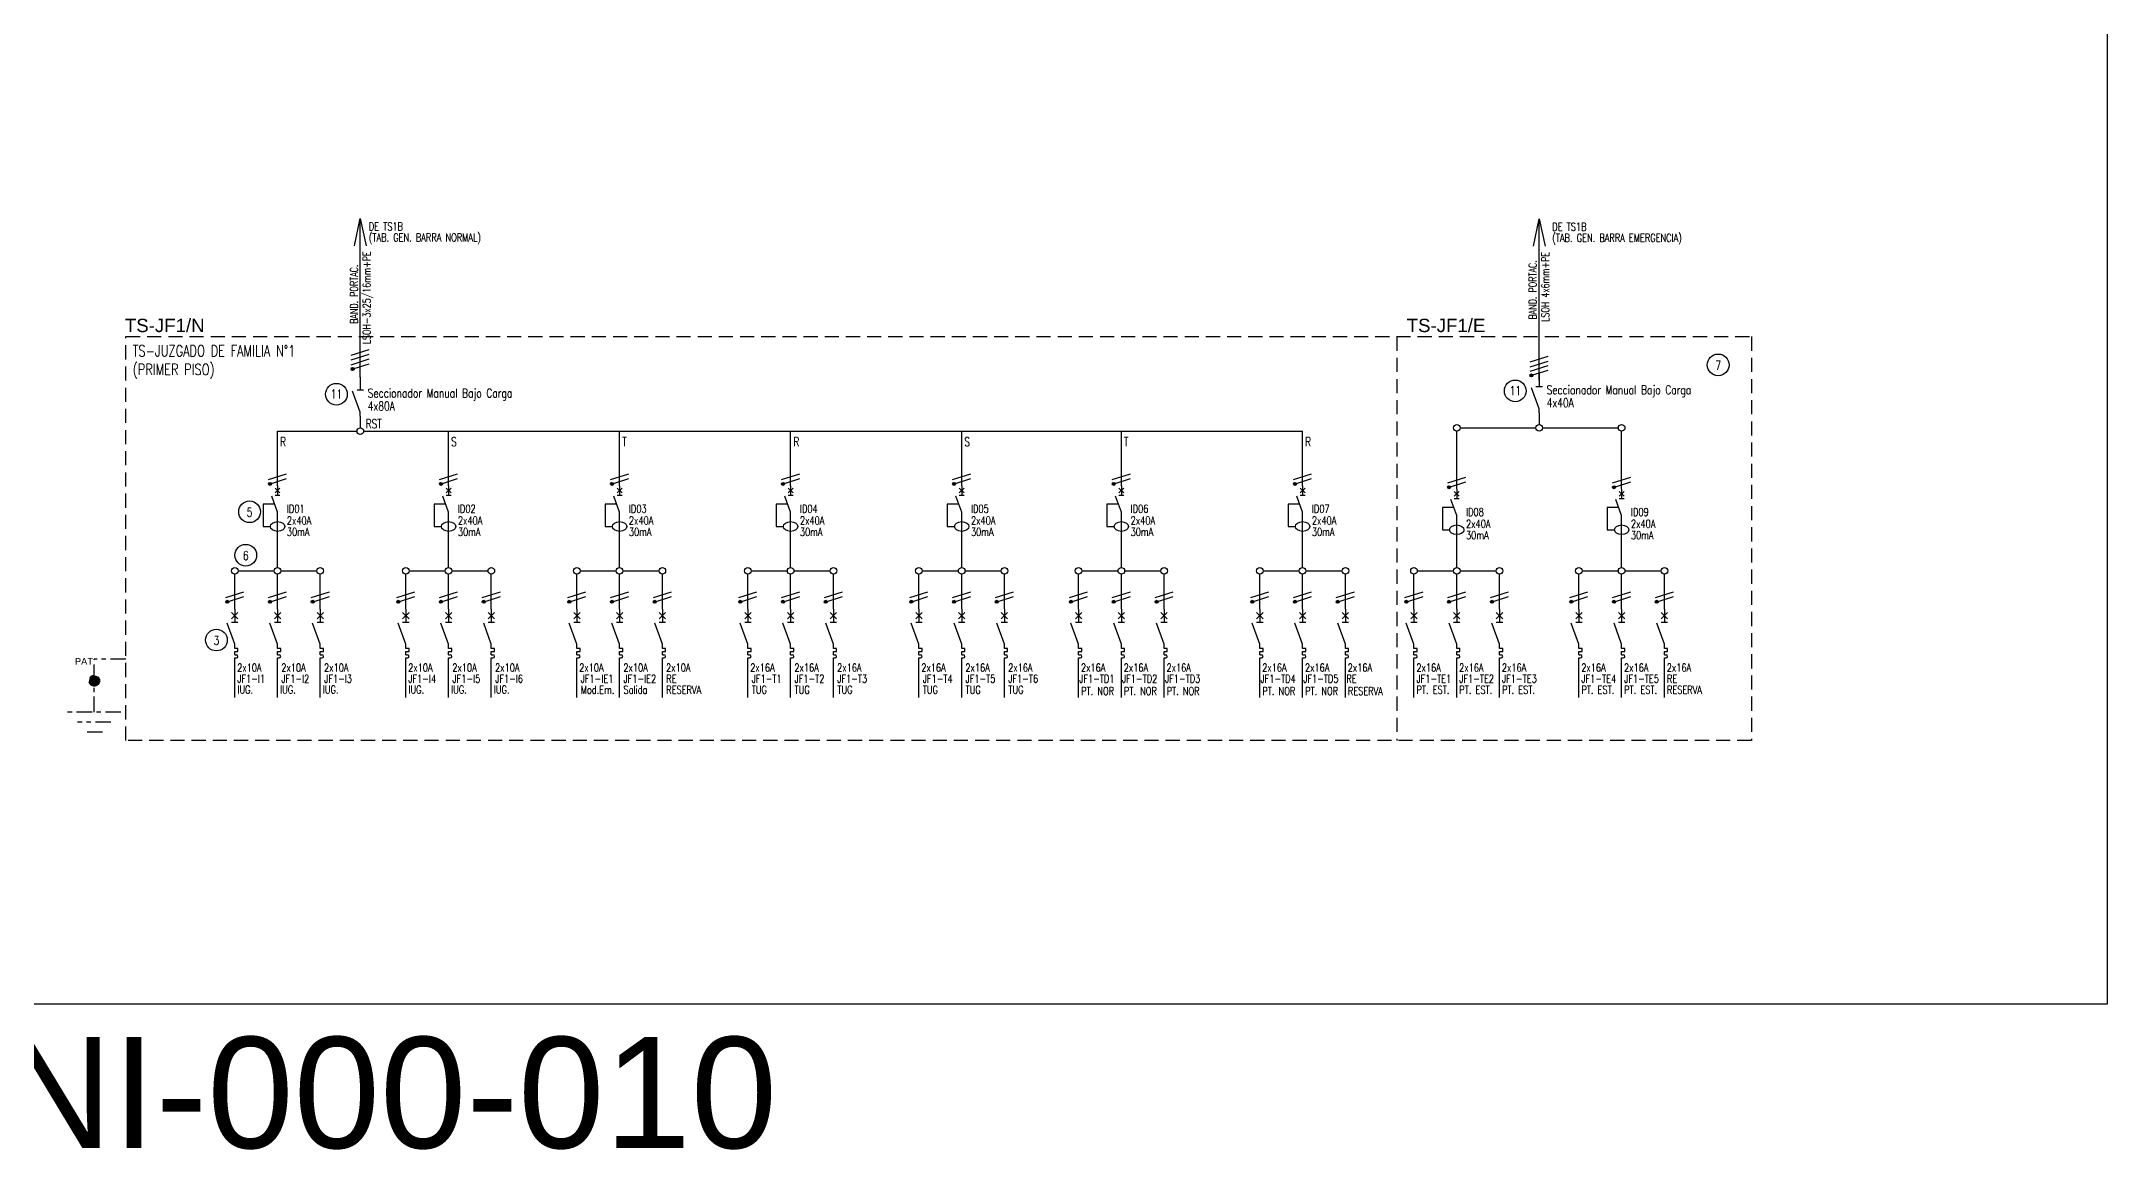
# Model space of a CAD drawing. Extents: x 3521 to 3783, y 1252 to 1654.
# Drawn here: x 3714 to 3760.47, y 1441.41 to 1466.34 of the extents above; entities that cross this region are included whole.
import ezdxf
from ezdxf.enums import TextEntityAlignment as Align

# ---------------------------------------------------------------- set-up
doc = ezdxf.new("R2010")
doc.units = 0
doc.linetypes.add('OCJ-ESQUEMAS UNIFILARES-CORREGIDOS IDO-REV.br$0$DASHED', pattern=[19.05, 12.7, -6.35])
doc.linetypes.add('OCJ-ESQUEMAS UNIFILARES-CORREGIDOS IDO-REV.br$0$EJE_5', pattern=[7.1, 5, -1, 0.1, -1])
for name, color, linetype in [('OCJ-ESQUEMAS UNIFILARES-CORREGIDOS IDO-REV.br$0$00-IE-CABLES', 10, 'Continuous'), ('OCJ-ESQUEMAS UNIFILARES-CORREGIDOS IDO-REV.br$0$01-ELE-APARATOS', 170, 'Continuous'), ('OCJ-ESQUEMAS UNIFILARES-CORREGIDOS IDO-REV.br$0$ELECTRIC', 4, 'Continuous'), ('OCJ-ESQUEMAS UNIFILARES-CORREGIDOS IDO-REV.br$0$NOMBRE DE PLANOS', 6, 'Continuous'), ('OCJ-ESQUEMAS UNIFILARES-CORREGIDOS IDO-REV.br$0$PAT', 80, 'Continuous'), ('OCJ-ESQUEMAS UNIFILARES-CORREGIDOS IDO-REV.br$0$TEXTO', 7, 'Continuous')]:
    doc.layers.add(name, color=color, linetype=linetype)
doc.styles.add('OCJ-ESQUEMAS UNIFILARES-CORREGIDOS IDO-REV.br$0$ARIAL', font='arial.ttf', dxfattribs={"height": 0.2})
doc.styles.add('OCJ-ESQUEMAS UNIFILARES-CORREGIDOS IDO-REV.br$0$Electricidad', font='ROMANS.SHX', dxfattribs={"width": 0.75, "height": 0.175})
doc.styles.add('OCJ-ESQUEMAS UNIFILARES-CORREGIDOS IDO-REV.br$0$Standard', font='arial.ttf')

# ---------------------------------------------------------------- blocks, each defined once
blk = doc.blocks.new('OCJ-ESQUEMAS UNIFILARES-CORREGIDOS IDO-REV.br$0$Unif-Interruptor-Dif')
for points in [[(-0.068, 0.11), (0.068, -0.025)], [(-0.068, -0.025), (0.068, 0.11)], [(0, 0.177), (0, -0.093)], [(-0.081, -0.343), (-0.405, -0.343), (-0.405, -0.97), (-0.202, -0.97)], [(0, -0.565), (-0.162, -0.121)], [(-0.068, -0.093), (0.068, -0.093)], [(0, -1.308), (0, -0.565)]]:
    blk.add_lwpolyline(points)
blk.add_ellipse((0, -0.97), major_axis=(0.203, 0), ratio=0.670814)
blk = doc.blocks.new('OCJ-ESQUEMAS UNIFILARES-CORREGIDOS IDO-REV.br$0$Unif-Interruptor-Term')
for p, q in [((0, -1.013), (0.045, -1.013)), ((0, -1.103), (0.045, -1.103))]:
    blk.add_line(p, q)
for points in [[(-0.09, 0.177), (0.09, -0.003)], [(-0.09, -0.003), (0.09, 0.177)], [(0, 0.267), (0, -0.093)], [(0, -0.72), (-0.215, -0.128)], [(-0.09, -0.093), (0.09, -0.093)], [(0, -0.833), (0, -0.72)], [(0, -0.923), (0.09, -0.923), (0.09, -0.833), (0, -0.833)], [(0, -1.013), (0, -0.923)], [(0, -1.215), (0, -1.103)]]:
    blk.add_lwpolyline(points)
blk.add_arc((0.045, -1.058), 0.045, 270, 90)
blk = doc.blocks.new('OCJ-ESQUEMAS UNIFILARES-CORREGIDOS IDO-REV.br$0$A$C7AFF483F')
for points in [[(0, 0.09), (-0.172, 0.564)], [(-0.072, 0.592), (0.072, 0.592)], [(0, 0.88), (0, 0.592)], [(0, 0), (0, 0.09)]]:
    blk.add_lwpolyline(points)

msp = doc.modelspace()

# ---------------------------------------------------------------- hatches: boundary and pattern name
at = {"layer": 'OCJ-ESQUEMAS UNIFILARES-CORREGIDOS IDO-REV.br$0$00-IE-CABLES'}
for points in [[(3720.974, 1458.952, 1), (3721.029, 1458.992, 1)], [(3747.488, 1458.808, 1), (3747.542, 1458.848, 1)], [(3719.113, 1456.368, 1), (3719.168, 1456.408, 1)], [(3722.96, 1456.368, 1), (3723.015, 1456.408, 1)], [(3726.807, 1456.368, 1), (3726.861, 1456.408, 1)], [(3730.654, 1456.368, 1), (3730.708, 1456.408, 1)], [(3734.5, 1456.368, 1), (3734.555, 1456.408, 1)], [(3738.092, 1456.368, 1), (3738.146, 1456.408, 1)], [(3742.168, 1456.368, 1), (3742.223, 1456.408, 1)], [(3745.635, 1456.294, 1), (3745.69, 1456.334, 1)], [(3749.344, 1456.294, 1), (3749.399, 1456.334, 1)], [(3718.151, 1453.716, 1), (3718.206, 1453.756, 1)], [(3719.113, 1453.716, 1), (3719.168, 1453.756, 1)], [(3720.075, 1453.716, 1), (3720.129, 1453.756, 1)], [(3721.998, 1453.716, 1), (3722.053, 1453.756, 1)], [(3722.96, 1453.716, 1), (3723.015, 1453.756, 1)], [(3723.922, 1453.716, 1), (3723.976, 1453.756, 1)], [(3725.845, 1453.716, 1), (3725.9, 1453.756, 1)], [(3726.807, 1453.716, 1), (3726.861, 1453.756, 1)], [(3727.768, 1453.716, 1), (3727.823, 1453.756, 1)], [(3729.692, 1453.716, 1), (3729.746, 1453.756, 1)], [(3730.654, 1453.716, 1), (3730.708, 1453.756, 1)], [(3731.615, 1453.716, 1), (3731.67, 1453.756, 1)], [(3733.539, 1453.716, 1), (3733.593, 1453.756, 1)], [(3734.5, 1453.716, 1), (3734.555, 1453.756, 1)], [(3735.462, 1453.716, 1), (3735.517, 1453.756, 1)], [(3737.13, 1453.716, 1), (3737.185, 1453.756, 1)], [(3738.092, 1453.716, 1), (3738.146, 1453.756, 1)], [(3739.053, 1453.716, 1), (3739.108, 1453.756, 1)], [(3741.206, 1453.716, 1), (3741.261, 1453.756, 1)], [(3742.168, 1453.716, 1), (3742.223, 1453.756, 1)], [(3743.13, 1453.716, 1), (3743.185, 1453.756, 1)], [(3744.673, 1453.716, 1), (3744.728, 1453.756, 1)], [(3745.635, 1453.716, 1), (3745.69, 1453.756, 1)], [(3746.597, 1453.716, 1), (3746.651, 1453.756, 1)], [(3748.382, 1453.716, 1), (3748.437, 1453.756, 1)], [(3749.344, 1453.716, 1), (3749.399, 1453.756, 1)], [(3750.306, 1453.716, 1), (3750.361, 1453.756, 1)]]:
    msp.add_hatch(color=256, dxfattribs=at).paths.add_polyline_path(points)
at = {"layer": 'OCJ-ESQUEMAS UNIFILARES-CORREGIDOS IDO-REV.br$0$PAT', "linetype": 'OCJ-ESQUEMAS UNIFILARES-CORREGIDOS IDO-REV.br$0$EJE_5', "ltscale": 0.07}
h = msp.add_hatch(color=256, dxfattribs=at)
h.paths.add_polyline_path([(3715.069, 1451.961), (3715.309, 1451.961, 1)])
h.paths.add_polyline_path([(3715.309, 1451.961), (3715.189, 1451.961), (3715.189, 1451.841, 0.414214)])
h.paths.add_polyline_path([(3715.189, 1451.961), (3715.069, 1451.961, 0.414214), (3715.189, 1451.841)])

# ---------------------------------------------------------------- linework, layer by layer
at = {"layer": 'OCJ-ESQUEMAS UNIFILARES-CORREGIDOS IDO-REV.br$0$00-IE-CABLES'}
for p, q in [((3721.173, 1458.79), (3721.173, 1462.359)), ((3747.688, 1458.72), (3747.688, 1462.351)), ((3747.688, 1457.984), (3747.688, 1457.723)), ((3719.312, 1456.348), (3719.312, 1457.574)), ((3719.312, 1457.574), (3721.099, 1457.574)), ((3721.173, 1457.909), (3721.173, 1457.648)), ((3721.246, 1457.574), (3742.367, 1457.574)), ((3723.159, 1456.348), (3723.159, 1457.574)), ((3727.005, 1456.348), (3727.005, 1457.574)), ((3730.852, 1456.348), (3730.852, 1457.574)), ((3734.699, 1456.348), (3734.699, 1457.574)), ((3738.29, 1456.348), (3738.29, 1457.574)), ((3742.367, 1456.348), (3742.367, 1457.574)), ((3745.834, 1456.274), (3745.834, 1457.574)), ((3745.908, 1457.648), (3747.614, 1457.648)), ((3747.762, 1457.648), (3749.469, 1457.648)), ((3749.543, 1456.274), (3749.543, 1457.574)), ((3719.312, 1454.506), (3719.312, 1455.307)), ((3723.159, 1454.506), (3723.159, 1455.307)), ((3727.005, 1454.506), (3727.005, 1455.307)), ((3730.852, 1454.506), (3730.852, 1455.307)), ((3734.699, 1454.506), (3734.699, 1455.307)), ((3738.29, 1454.506), (3738.29, 1455.307)), ((3742.367, 1454.506), (3742.367, 1455.307)), ((3745.834, 1454.506), (3745.834, 1455.233)), ((3749.543, 1454.506), (3749.543, 1455.233)), ((3718.35, 1453.569), (3718.35, 1454.357)), ((3718.424, 1454.431), (3719.238, 1454.431)), ((3719.312, 1453.569), (3719.312, 1454.357)), ((3719.386, 1454.431), (3720.199, 1454.431)), ((3720.273, 1453.569), (3720.273, 1454.357)), ((3722.197, 1453.569), (3722.197, 1454.357)), ((3722.271, 1454.431), (3723.084, 1454.431)), ((3723.159, 1453.569), (3723.159, 1454.357)), ((3723.233, 1454.431), (3724.046, 1454.431)), ((3724.12, 1453.569), (3724.12, 1454.357)), ((3726.044, 1453.569), (3726.044, 1454.357)), ((3726.118, 1454.431), (3726.931, 1454.431)), ((3727.005, 1453.569), (3727.005, 1454.357)), ((3727.079, 1454.431), (3727.893, 1454.431)), ((3727.967, 1453.569), (3727.967, 1454.357)), ((3729.891, 1453.569), (3729.891, 1454.357)), ((3729.965, 1454.431), (3730.778, 1454.431)), ((3730.852, 1453.569), (3730.852, 1454.357)), ((3730.926, 1454.431), (3731.74, 1454.431)), ((3731.814, 1453.569), (3731.814, 1454.357)), ((3733.737, 1453.569), (3733.737, 1454.357)), ((3733.811, 1454.431), (3734.625, 1454.431)), ((3734.699, 1453.569), (3734.699, 1454.357)), ((3734.773, 1454.431), (3735.587, 1454.431)), ((3735.661, 1453.569), (3735.661, 1454.357)), ((3737.329, 1453.569), (3737.329, 1454.357)), ((3737.403, 1454.431), (3738.216, 1454.431)), ((3738.29, 1453.569), (3738.29, 1454.357)), ((3738.364, 1454.431), (3739.178, 1454.431)), ((3739.252, 1453.569), (3739.252, 1454.357)), ((3741.405, 1453.569), (3741.405, 1454.357)), ((3741.479, 1454.431), (3742.293, 1454.431)), ((3742.367, 1453.569), (3742.367, 1454.357)), ((3742.441, 1454.431), (3743.254, 1454.431)), ((3743.329, 1453.569), (3743.329, 1454.357)), ((3744.872, 1453.569), (3744.872, 1454.357)), ((3744.946, 1454.431), (3745.76, 1454.431)), ((3745.834, 1453.569), (3745.834, 1454.357)), ((3745.908, 1454.431), (3746.721, 1454.431)), ((3746.796, 1453.569), (3746.796, 1454.357)), ((3748.581, 1453.569), (3748.581, 1454.357)), ((3748.655, 1454.431), (3749.469, 1454.431)), ((3749.543, 1453.569), (3749.543, 1454.357)), ((3749.617, 1454.431), (3750.43, 1454.431)), ((3750.505, 1453.569), (3750.505, 1454.357)), ((3718.35, 1451.581), (3718.35, 1452.383)), ((3719.312, 1451.581), (3719.312, 1452.383)), ((3720.273, 1451.581), (3720.273, 1452.383)), ((3722.197, 1451.581), (3722.197, 1452.383)), ((3723.159, 1451.581), (3723.159, 1452.383)), ((3724.12, 1451.581), (3724.12, 1452.383)), ((3726.044, 1451.581), (3726.044, 1452.383)), ((3727.005, 1451.581), (3727.005, 1452.383)), ((3727.967, 1451.581), (3727.967, 1452.383)), ((3729.891, 1451.581), (3729.891, 1452.383)), ((3730.852, 1451.581), (3730.852, 1452.383)), ((3731.814, 1451.581), (3731.814, 1452.383)), ((3733.737, 1451.581), (3733.737, 1452.383)), ((3734.699, 1451.581), (3734.699, 1452.383)), ((3735.661, 1451.581), (3735.661, 1452.383)), ((3737.329, 1451.581), (3737.329, 1452.383)), ((3738.29, 1451.581), (3738.29, 1452.383)), ((3739.252, 1451.581), (3739.252, 1452.383)), ((3741.405, 1451.581), (3741.405, 1452.383)), ((3742.367, 1451.581), (3742.367, 1452.383)), ((3743.329, 1451.581), (3743.329, 1452.383)), ((3744.872, 1451.581), (3744.872, 1452.383)), ((3745.834, 1451.581), (3745.834, 1452.383)), ((3746.796, 1451.581), (3746.796, 1452.383)), ((3748.581, 1451.581), (3748.581, 1452.383)), ((3749.543, 1451.581), (3749.543, 1452.383)), ((3750.505, 1451.581), (3750.505, 1452.383))]:
    msp.add_line(p, q, dxfattribs=at)
for points in [[(3721.042, 1461.741), (3721.173, 1462.359), (3721.303, 1461.741)], [(3747.557, 1461.733), (3747.688, 1462.351), (3747.819, 1461.733)], [(3720.969, 1459.286), (3721.376, 1459.414)], [(3720.969, 1459.178), (3721.376, 1459.306)], [(3720.969, 1459.07), (3721.376, 1459.198)], [(3721.033, 1458.982), (3721.376, 1459.09)], [(3747.483, 1459.131), (3747.89, 1459.26)], [(3747.483, 1459.023), (3747.89, 1459.152)], [(3747.483, 1458.926), (3747.89, 1459.054)], [(3747.547, 1458.838), (3747.89, 1458.946)], [(3719.108, 1456.486), (3719.515, 1456.615)], [(3722.955, 1456.486), (3723.362, 1456.615)], [(3726.802, 1456.486), (3727.209, 1456.615)], [(3730.649, 1456.486), (3731.056, 1456.615)], [(3734.496, 1456.486), (3734.903, 1456.615)], [(3738.087, 1456.486), (3738.494, 1456.615)], [(3742.163, 1456.486), (3742.57, 1456.615)], [(3719.173, 1456.398), (3719.515, 1456.507)], [(3723.019, 1456.398), (3723.362, 1456.507)], [(3726.866, 1456.398), (3727.209, 1456.507)], [(3730.713, 1456.398), (3731.056, 1456.507)], [(3734.56, 1456.398), (3734.903, 1456.507)], [(3738.151, 1456.398), (3738.494, 1456.507)], [(3742.228, 1456.398), (3742.57, 1456.507)], [(3745.63, 1456.412), (3746.037, 1456.541)], [(3745.695, 1456.324), (3746.037, 1456.433)], [(3749.339, 1456.412), (3749.746, 1456.541)], [(3749.404, 1456.324), (3749.746, 1456.433)], [(3718.147, 1453.834), (3718.554, 1453.963)], [(3718.211, 1453.746), (3718.554, 1453.855)], [(3719.108, 1453.834), (3719.515, 1453.963)], [(3719.173, 1453.746), (3719.515, 1453.855)], [(3720.07, 1453.834), (3720.477, 1453.963)], [(3720.134, 1453.746), (3720.477, 1453.855)], [(3721.993, 1453.834), (3722.4, 1453.963)], [(3722.058, 1453.746), (3722.4, 1453.855)], [(3722.955, 1453.834), (3723.362, 1453.963)], [(3723.019, 1453.746), (3723.362, 1453.855)], [(3723.917, 1453.834), (3724.324, 1453.963)], [(3723.981, 1453.746), (3724.324, 1453.855)], [(3725.84, 1453.834), (3726.247, 1453.963)], [(3725.905, 1453.746), (3726.247, 1453.855)], [(3726.802, 1453.834), (3727.209, 1453.963)], [(3726.866, 1453.746), (3727.209, 1453.855)], [(3727.764, 1453.834), (3728.171, 1453.963)], [(3727.828, 1453.746), (3728.171, 1453.855)], [(3729.687, 1453.834), (3730.094, 1453.963)], [(3729.751, 1453.746), (3730.094, 1453.855)], [(3730.649, 1453.834), (3731.056, 1453.963)], [(3730.713, 1453.746), (3731.056, 1453.855)], [(3731.61, 1453.834), (3732.017, 1453.963)], [(3731.675, 1453.746), (3732.017, 1453.855)], [(3733.534, 1453.834), (3733.941, 1453.963)], [(3733.598, 1453.746), (3733.941, 1453.855)], [(3734.496, 1453.834), (3734.903, 1453.963)], [(3734.56, 1453.746), (3734.903, 1453.855)], [(3735.457, 1453.834), (3735.864, 1453.963)], [(3735.522, 1453.746), (3735.864, 1453.855)], [(3737.125, 1453.834), (3737.532, 1453.963)], [(3737.189, 1453.746), (3737.532, 1453.855)], [(3738.087, 1453.834), (3738.494, 1453.963)], [(3738.151, 1453.746), (3738.494, 1453.855)], [(3739.048, 1453.834), (3739.455, 1453.963)], [(3739.113, 1453.746), (3739.455, 1453.855)], [(3741.202, 1453.834), (3741.609, 1453.963)], [(3741.266, 1453.746), (3741.609, 1453.855)], [(3742.163, 1453.834), (3742.57, 1453.963)], [(3742.228, 1453.746), (3742.57, 1453.855)], [(3743.125, 1453.834), (3743.532, 1453.963)], [(3743.189, 1453.746), (3743.532, 1453.855)], [(3744.669, 1453.834), (3745.076, 1453.963)], [(3744.733, 1453.746), (3745.076, 1453.855)], [(3745.63, 1453.834), (3746.037, 1453.963)], [(3745.695, 1453.746), (3746.037, 1453.855)], [(3746.592, 1453.834), (3746.999, 1453.963)], [(3746.656, 1453.746), (3746.999, 1453.855)], [(3748.378, 1453.834), (3748.785, 1453.963)], [(3748.442, 1453.746), (3748.785, 1453.855)], [(3749.339, 1453.834), (3749.746, 1453.963)], [(3749.404, 1453.746), (3749.746, 1453.855)], [(3750.301, 1453.834), (3750.708, 1453.963)], [(3750.365, 1453.746), (3750.708, 1453.855)]]:
    msp.add_lwpolyline(points, dxfattribs=at)
for centre, radius in [((3721.001, 1458.972), 0.0338), ((3747.515, 1458.828), 0.0338), ((3721.173, 1457.574), 0.0741), ((3745.834, 1457.648), 0.0741), ((3747.688, 1457.648), 0.0741), ((3749.543, 1457.648), 0.0741), ((3719.14, 1456.388), 0.0338), ((3722.987, 1456.388), 0.0338), ((3726.834, 1456.388), 0.0338), ((3730.681, 1456.388), 0.0338), ((3734.528, 1456.388), 0.0338), ((3738.119, 1456.388), 0.0338), ((3742.195, 1456.388), 0.0338), ((3745.662, 1456.314), 0.0338), ((3749.371, 1456.314), 0.0338), ((3718.35, 1454.431), 0.0741), ((3719.312, 1454.431), 0.0741), ((3720.273, 1454.431), 0.0741), ((3722.197, 1454.431), 0.0741), ((3723.159, 1454.431), 0.0741), ((3724.12, 1454.431), 0.0741), ((3726.044, 1454.431), 0.0741), ((3727.005, 1454.431), 0.0741), ((3727.967, 1454.431), 0.0741), ((3729.891, 1454.431), 0.0741), ((3730.852, 1454.431), 0.0741), ((3731.814, 1454.431), 0.0741), ((3733.737, 1454.431), 0.0741), ((3734.699, 1454.431), 0.0741), ((3735.661, 1454.431), 0.0741), ((3737.329, 1454.431), 0.0741), ((3738.29, 1454.431), 0.0741), ((3739.252, 1454.431), 0.0741), ((3741.405, 1454.431), 0.0741), ((3742.367, 1454.431), 0.0741), ((3743.329, 1454.431), 0.0741), ((3744.872, 1454.431), 0.0741), ((3745.834, 1454.431), 0.0741), ((3746.796, 1454.431), 0.0741), ((3748.581, 1454.431), 0.0741), ((3749.543, 1454.431), 0.0741), ((3750.505, 1454.431), 0.0741), ((3718.179, 1453.736), 0.0338), ((3719.14, 1453.736), 0.0338), ((3720.102, 1453.736), 0.0338), ((3722.026, 1453.736), 0.0338), ((3722.987, 1453.736), 0.0338), ((3723.949, 1453.736), 0.0338), ((3725.872, 1453.736), 0.0338), ((3726.834, 1453.736), 0.0338), ((3727.796, 1453.736), 0.0338), ((3729.719, 1453.736), 0.0338), ((3730.681, 1453.736), 0.0338), ((3731.643, 1453.736), 0.0338), ((3733.566, 1453.736), 0.0338), ((3734.528, 1453.736), 0.0338), ((3735.489, 1453.736), 0.0338), ((3737.157, 1453.736), 0.0338), ((3738.119, 1453.736), 0.0338), ((3739.081, 1453.736), 0.0338), ((3741.234, 1453.736), 0.0338), ((3742.195, 1453.736), 0.0338), ((3743.157, 1453.736), 0.0338), ((3744.701, 1453.736), 0.0338), ((3745.662, 1453.736), 0.0338), ((3746.624, 1453.736), 0.0338), ((3748.41, 1453.736), 0.0338), ((3749.371, 1453.736), 0.0338), ((3750.333, 1453.736), 0.0338)]:
    msp.add_circle(centre, radius, dxfattribs=at)
at = {"layer": 'OCJ-ESQUEMAS UNIFILARES-CORREGIDOS IDO-REV.br$0$ELECTRIC', "linetype": 'OCJ-ESQUEMAS UNIFILARES-CORREGIDOS IDO-REV.br$0$DASHED', "ltscale": 0.025}
msp.add_lwpolyline([(3715.903, 1459.7), (3752.462, 1459.7), (3752.462, 1450.615), (3715.903, 1450.615)], close=True, dxfattribs=at)
msp.add_lwpolyline([(3744.484, 1459.7), (3744.484, 1450.615)], dxfattribs=at)
at = {"layer": 'OCJ-ESQUEMAS UNIFILARES-CORREGIDOS IDO-REV.br$0$NOMBRE DE PLANOS'}
msp.add_lwpolyline([(3687.332, 1444.694), (3760.474, 1444.694), (3760.474, 1491.271), (3687.332, 1491.271)], close=True, dxfattribs=at)
at = {"layer": 'OCJ-ESQUEMAS UNIFILARES-CORREGIDOS IDO-REV.br$0$PAT', "linetype": 'OCJ-ESQUEMAS UNIFILARES-CORREGIDOS IDO-REV.br$0$EJE_5', "ltscale": 0.07}
for p, q in [((3715.903, 1452.448), (3715.189, 1452.448)), ((3715.189, 1451.978), (3715.189, 1452.448)), ((3715.189, 1451.253), (3715.189, 1451.961)), ((3715.789, 1451.253), (3714.589, 1451.253)), ((3715.564, 1451.028), (3714.814, 1451.028)), ((3715.376, 1450.803), (3715.001, 1450.803))]:
    msp.add_line(p, q, dxfattribs=at)
msp.add_circle((3715.189, 1451.961), 0.12, dxfattribs=at)
msp.add_circle((3715.189, 1451.961), 0.12, dxfattribs=at)
at = {"layer": 'OCJ-ESQUEMAS UNIFILARES-CORREGIDOS IDO-REV.br$0$TEXTO'}
for centre in [(3751.714, 1459.065), (3720.635, 1458.405), (3747.15, 1458.479), (3718.683, 1455.761), (3718.596, 1454.785), (3717.936, 1452.877)]:
    msp.add_circle(centre, 0.244, dxfattribs=at)

# ---------------------------------------------------------------- block references
at = {"layer": 'OCJ-ESQUEMAS UNIFILARES-CORREGIDOS IDO-REV.br$0$01-ELE-APARATOS'}
for p in [(3721.173, 1457.909), (3747.688, 1457.984)]:
    msp.add_blockref('OCJ-ESQUEMAS UNIFILARES-CORREGIDOS IDO-REV.br$0$A$C7AFF483F', p, dxfattribs=at)
at = {"layer": 'OCJ-ESQUEMAS UNIFILARES-CORREGIDOS IDO-REV.br$0$01-ELE-APARATOS', "xscale": 0.7999999999999546, "yscale": 0.7999999999999546, "zscale": 0.7999999999999546}
for name, p in [('OCJ-ESQUEMAS UNIFILARES-CORREGIDOS IDO-REV.br$0$Unif-Interruptor-Dif', (3719.312, 1456.206)), ('OCJ-ESQUEMAS UNIFILARES-CORREGIDOS IDO-REV.br$0$Unif-Interruptor-Dif', (3723.159, 1456.206)), ('OCJ-ESQUEMAS UNIFILARES-CORREGIDOS IDO-REV.br$0$Unif-Interruptor-Dif', (3727.005, 1456.206)), ('OCJ-ESQUEMAS UNIFILARES-CORREGIDOS IDO-REV.br$0$Unif-Interruptor-Dif', (3730.852, 1456.206)), ('OCJ-ESQUEMAS UNIFILARES-CORREGIDOS IDO-REV.br$0$Unif-Interruptor-Dif', (3734.699, 1456.206)), ('OCJ-ESQUEMAS UNIFILARES-CORREGIDOS IDO-REV.br$0$Unif-Interruptor-Dif', (3738.29, 1456.206)), ('OCJ-ESQUEMAS UNIFILARES-CORREGIDOS IDO-REV.br$0$Unif-Interruptor-Dif', (3742.367, 1456.206)), ('OCJ-ESQUEMAS UNIFILARES-CORREGIDOS IDO-REV.br$0$Unif-Interruptor-Dif', (3745.834, 1456.132)), ('OCJ-ESQUEMAS UNIFILARES-CORREGIDOS IDO-REV.br$0$Unif-Interruptor-Dif', (3749.543, 1456.132)), ('OCJ-ESQUEMAS UNIFILARES-CORREGIDOS IDO-REV.br$0$Unif-Interruptor-Term', (3718.35, 1453.356)), ('OCJ-ESQUEMAS UNIFILARES-CORREGIDOS IDO-REV.br$0$Unif-Interruptor-Term', (3719.312, 1453.356)), ('OCJ-ESQUEMAS UNIFILARES-CORREGIDOS IDO-REV.br$0$Unif-Interruptor-Term', (3720.273, 1453.356)), ('OCJ-ESQUEMAS UNIFILARES-CORREGIDOS IDO-REV.br$0$Unif-Interruptor-Term', (3722.197, 1453.356)), ('OCJ-ESQUEMAS UNIFILARES-CORREGIDOS IDO-REV.br$0$Unif-Interruptor-Term', (3723.159, 1453.356)), ('OCJ-ESQUEMAS UNIFILARES-CORREGIDOS IDO-REV.br$0$Unif-Interruptor-Term', (3724.12, 1453.356)), ('OCJ-ESQUEMAS UNIFILARES-CORREGIDOS IDO-REV.br$0$Unif-Interruptor-Term', (3726.044, 1453.356)), ('OCJ-ESQUEMAS UNIFILARES-CORREGIDOS IDO-REV.br$0$Unif-Interruptor-Term', (3727.005, 1453.356)), ('OCJ-ESQUEMAS UNIFILARES-CORREGIDOS IDO-REV.br$0$Unif-Interruptor-Term', (3727.967, 1453.356)), ('OCJ-ESQUEMAS UNIFILARES-CORREGIDOS IDO-REV.br$0$Unif-Interruptor-Term', (3729.891, 1453.356)), ('OCJ-ESQUEMAS UNIFILARES-CORREGIDOS IDO-REV.br$0$Unif-Interruptor-Term', (3730.852, 1453.356)), ('OCJ-ESQUEMAS UNIFILARES-CORREGIDOS IDO-REV.br$0$Unif-Interruptor-Term', (3731.814, 1453.356)), ('OCJ-ESQUEMAS UNIFILARES-CORREGIDOS IDO-REV.br$0$Unif-Interruptor-Term', (3733.737, 1453.356)), ('OCJ-ESQUEMAS UNIFILARES-CORREGIDOS IDO-REV.br$0$Unif-Interruptor-Term', (3734.699, 1453.356)), ('OCJ-ESQUEMAS UNIFILARES-CORREGIDOS IDO-REV.br$0$Unif-Interruptor-Term', (3735.661, 1453.356)), ('OCJ-ESQUEMAS UNIFILARES-CORREGIDOS IDO-REV.br$0$Unif-Interruptor-Term', (3737.329, 1453.356)), ('OCJ-ESQUEMAS UNIFILARES-CORREGIDOS IDO-REV.br$0$Unif-Interruptor-Term', (3738.29, 1453.356)), ('OCJ-ESQUEMAS UNIFILARES-CORREGIDOS IDO-REV.br$0$Unif-Interruptor-Term', (3739.252, 1453.356)), ('OCJ-ESQUEMAS UNIFILARES-CORREGIDOS IDO-REV.br$0$Unif-Interruptor-Term', (3741.405, 1453.356)), ('OCJ-ESQUEMAS UNIFILARES-CORREGIDOS IDO-REV.br$0$Unif-Interruptor-Term', (3742.367, 1453.356)), ('OCJ-ESQUEMAS UNIFILARES-CORREGIDOS IDO-REV.br$0$Unif-Interruptor-Term', (3743.329, 1453.356)), ('OCJ-ESQUEMAS UNIFILARES-CORREGIDOS IDO-REV.br$0$Unif-Interruptor-Term', (3744.872, 1453.356)), ('OCJ-ESQUEMAS UNIFILARES-CORREGIDOS IDO-REV.br$0$Unif-Interruptor-Term', (3745.834, 1453.356)), ('OCJ-ESQUEMAS UNIFILARES-CORREGIDOS IDO-REV.br$0$Unif-Interruptor-Term', (3746.796, 1453.356)), ('OCJ-ESQUEMAS UNIFILARES-CORREGIDOS IDO-REV.br$0$Unif-Interruptor-Term', (3748.581, 1453.356)), ('OCJ-ESQUEMAS UNIFILARES-CORREGIDOS IDO-REV.br$0$Unif-Interruptor-Term', (3749.543, 1453.356)), ('OCJ-ESQUEMAS UNIFILARES-CORREGIDOS IDO-REV.br$0$Unif-Interruptor-Term', (3750.505, 1453.356))]:
    msp.add_blockref(name, p, dxfattribs=at)

# ---------------------------------------------------------------- texts
at = {"layer": 'OCJ-ESQUEMAS UNIFILARES-CORREGIDOS IDO-REV.br$0$NOMBRE DE PLANOS', "insert": (3689.99, 1443.949), "char_height": 2.5, "attachment_point": 1, "style": 'OCJ-ESQUEMAS UNIFILARES-CORREGIDOS IDO-REV.br$0$Standard'}
msp.add_mtext_dynamic_manual_height_columns('OCJ-DE-IEL-UNI-000-010', width=92.70233, gutter_width=12.5, heights=[0], dxfattribs=at)
at = {"layer": 'OCJ-ESQUEMAS UNIFILARES-CORREGIDOS IDO-REV.br$0$TEXTO', "style": 'OCJ-ESQUEMAS UNIFILARES-CORREGIDOS IDO-REV.br$0$Electricidad', "width": 0.75}
for s, height, p in [('DE TS1B', 0.18, (3721.364, 1462.089)), ('DE TS1B', 0.18, (3747.982, 1462.081)), ('(TAB. GEN. BARRA NORMAL)', 0.18, (3721.364, 1461.841)), ('(TAB. GEN. BARRA EMERGENCIA)', 0.18, (3747.982, 1461.833)), ('TS-JUZGADO DE FAMILIA N°1', 0.25, (3716.055, 1459.255)), ('(PRIMER PISO)', 0.25, (3716.055, 1458.839)), ('7', 0.2, (3751.65, 1458.955)), ('11', 0.2, (3720.507, 1458.311)), ('Seccionador Manual Bajo Carga', 0.2, (3721.34, 1458.33)), ('11', 0.2, (3747.022, 1458.385)), ('Seccionador Manual Bajo Carga', 0.2, (3747.856, 1458.404)), ('4x80A', 0.2, (3721.34, 1458.039)), ('4x40A', 0.2, (3747.856, 1458.113)), ('RST', 0.2, (3721.291, 1457.642)), ('R', 0.2, (3719.369, 1457.237)), ('S', 0.2, (3723.216, 1457.237)), ('T', 0.2, (3727.063, 1457.237)), ('R', 0.2, (3730.91, 1457.237)), ('S', 0.2, (3734.757, 1457.237)), ('T', 0.2, (3738.348, 1457.237)), ('R', 0.2, (3742.424, 1457.237)), ('5', 0.2, (3718.619, 1455.651)), ('2x40A', 0.18, (3719.521, 1455.475)), ('ID01', 0.18, (3719.521, 1455.74)), ('2x40A', 0.18, (3723.368, 1455.475)), ('ID02', 0.18, (3723.368, 1455.74)), ('2x40A', 0.18, (3727.214, 1455.475)), ('ID03', 0.18, (3727.214, 1455.74)), ('2x40A', 0.18, (3731.061, 1455.475)), ('ID04', 0.18, (3731.061, 1455.74)), ('2x40A', 0.18, (3734.908, 1455.475)), ('ID05', 0.18, (3734.908, 1455.74)), ('2x40A', 0.18, (3738.499, 1455.475)), ('ID06', 0.18, (3738.499, 1455.74)), ('2x40A', 0.18, (3742.576, 1455.475)), ('ID07', 0.18, (3742.576, 1455.74)), ('ID08', 0.18, (3746.043, 1455.666)), ('ID09', 0.18, (3749.752, 1455.666)), ('30mA', 0.18, (3719.521, 1455.219)), ('30mA', 0.18, (3723.368, 1455.219)), ('30mA', 0.18, (3727.214, 1455.219)), ('30mA', 0.18, (3731.061, 1455.219)), ('30mA', 0.18, (3734.908, 1455.219)), ('30mA', 0.18, (3738.499, 1455.219)), ('30mA', 0.18, (3742.576, 1455.219)), ('2x40A', 0.18, (3746.043, 1455.401)), ('30mA', 0.18, (3746.043, 1455.144)), ('2x40A', 0.18, (3749.752, 1455.401)), ('30mA', 0.18, (3749.752, 1455.144)), ('6', 0.2, (3718.532, 1454.675)), ('3', 0.2, (3717.872, 1452.767)), ('JF1-I1', 0.18, (3718.407, 1451.917)), ('2x10A', 0.18, (3718.403, 1452.166)), ('JF1-I2', 0.18, (3719.399, 1451.917)), ('2x10A', 0.18, (3719.395, 1452.166)), ('JF1-I3', 0.18, (3720.361, 1451.917)), ('2x10A', 0.18, (3720.357, 1452.166)), ('JF1-I4', 0.18, (3722.254, 1451.917)), ('2x10A', 0.18, (3722.25, 1452.166)), ('JF1-I5', 0.18, (3723.246, 1451.917)), ('2x10A', 0.18, (3723.242, 1452.166)), ('JF1-I6', 0.18, (3724.208, 1451.917)), ('2x10A', 0.18, (3724.204, 1452.166)), ('2x10A', 0.18, (3726.096, 1452.166)), ('JF1-IE1', 0.18, (3726.131, 1451.917)), ('JF1-IE2', 0.18, (3727.093, 1451.917)), ('2x10A', 0.18, (3727.089, 1452.166)), ('2x10A', 0.18, (3728.05, 1452.166)), ('RE', 0.18, (3728.055, 1451.917)), ('2x16A', 0.18, (3729.943, 1452.166)), ('JF1-T1', 0.18, (3729.978, 1451.917)), ('JF1-T2', 0.18, (3730.94, 1451.917)), ('2x16A', 0.18, (3730.935, 1452.166)), ('JF1-T3', 0.18, (3731.901, 1451.917)), ('2x16A', 0.18, (3731.897, 1452.166)), ('2x16A', 0.18, (3733.79, 1452.166)), ('JF1-T4', 0.18, (3733.825, 1451.917)), ('JF1-T5', 0.18, (3734.786, 1451.917)), ('2x16A', 0.18, (3734.782, 1452.166)), ('JF1-T6', 0.18, (3735.748, 1451.917)), ('2x16A', 0.18, (3735.744, 1452.166)), ('JF1-TD1', 0.18, (3737.343, 1451.917)), ('2x16A', 0.18, (3737.381, 1452.166)), ('JF1-TD2', 0.18, (3738.306, 1451.917)), ('2x16A', 0.18, (3738.343, 1452.166)), ('JF1-TD3', 0.18, (3739.274, 1451.917)), ('2x16A', 0.18, (3739.305, 1452.166)), ('JF1-TD4', 0.18, (3741.42, 1451.917)), ('2x16A', 0.18, (3741.458, 1452.166)), ('JF1-TD5', 0.18, (3742.382, 1451.917)), ('2x16A', 0.18, (3742.42, 1452.166)), ('RE', 0.18, (3743.35, 1451.917)), ('2x16A', 0.18, (3743.381, 1452.166)), ('JF1-TE1', 0.18, (3744.929, 1451.917)), ('2x16A', 0.18, (3744.925, 1452.166)), ('JF1-TE2', 0.18, (3745.891, 1451.917)), ('2x16A', 0.18, (3745.887, 1452.166)), ('JF1-TE3', 0.18, (3746.853, 1451.917)), ('2x16A', 0.18, (3746.848, 1452.166)), ('JF1-TE4', 0.18, (3748.638, 1451.917)), ('2x16A', 0.18, (3748.634, 1452.166)), ('JF1-TE5', 0.18, (3749.6, 1451.917)), ('2x16A', 0.18, (3749.596, 1452.166)), ('2x16A', 0.18, (3750.557, 1452.166)), ('RE', 0.18, (3750.562, 1451.917)), ('IUG.', 0.18, (3718.407, 1451.672)), ('IUG.', 0.18, (3719.369, 1451.672)), ('IUG.', 0.18, (3720.331, 1451.672)), ('IUG.', 0.18, (3722.254, 1451.672)), ('IUG.', 0.18, (3723.216, 1451.672)), ('IUG.', 0.18, (3724.177, 1451.672)), ('Mod.Em.', 0.18, (3726.131, 1451.669)), ('Salida', 0.18, (3727.093, 1451.669)), ('RESERVA', 0.18, (3728.055, 1451.669)), ('TUG', 0.18, (3729.978, 1451.669)), ('TUG', 0.18, (3730.94, 1451.669)), ('TUG', 0.18, (3731.901, 1451.669)), ('TUG', 0.18, (3733.825, 1451.669)), ('TUG', 0.18, (3734.786, 1451.669)), ('TUG', 0.18, (3735.748, 1451.669)), ('PT. NOR', 0.18, (3737.386, 1451.64)), ('PT. NOR', 0.18, (3738.347, 1451.64)), ('PT. NOR', 0.18, (3739.309, 1451.64)), ('PT. NOR', 0.18, (3741.462, 1451.64)), ('PT. NOR', 0.18, (3742.424, 1451.64)), ('RESERVA', 0.18, (3743.386, 1451.64)), ('PT. EST.', 0.18, (3744.929, 1451.669)), ('PT. EST.', 0.18, (3745.891, 1451.669)), ('PT. EST.', 0.18, (3746.853, 1451.669)), ('PT. EST.', 0.18, (3748.638, 1451.669)), ('PT. EST.', 0.18, (3749.6, 1451.669)), ('RESERVA', 0.18, (3750.562, 1451.669))]:
    msp.add_text(s, height=height, dxfattribs=at).set_placement(p)
for s, p in [('BAND. PORTAC.', (3721.121, 1460.654)), ('LSOH-3x25/16mm+PE', (3721.405, 1460.574)), ('BAND. PORTAC.', (3747.629, 1460.752)), ('LSOH 4x6mm+PE', (3747.912, 1460.818))]:
    msp.add_text(s, height=0.175, rotation=90, dxfattribs=at).set_placement(p, align=Align.CENTER)
at = {"layer": 'OCJ-ESQUEMAS UNIFILARES-CORREGIDOS IDO-REV.br$0$TEXTO', "style": 'OCJ-ESQUEMAS UNIFILARES-CORREGIDOS IDO-REV.br$0$ARIAL'}
for s, height, p in [('TS-JF1/N', 0.3, (3715.878, 1459.802)), ('TS-JF1/E', 0.3, (3744.708, 1459.802)), ('PAT', 0.15, (3714.753, 1452.321))]:
    msp.add_text(s, height=height, dxfattribs=at).set_placement(p)

doc.saveas('drawing.dxf')
